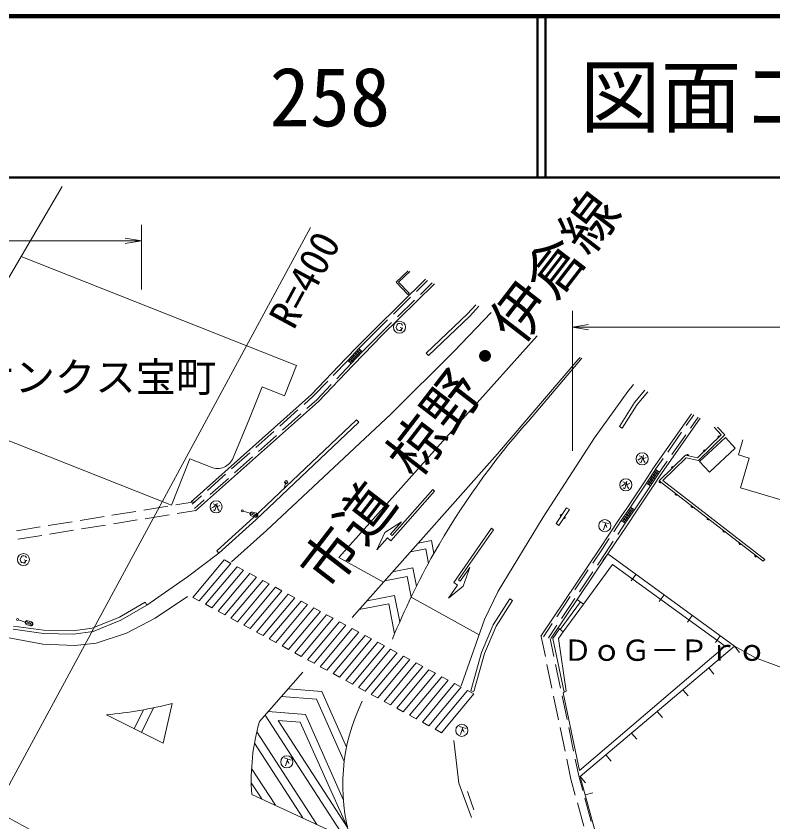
# Model space of a CAD drawing. Units: millimetres at full size, sheet at 1:1000; details may follow other scales. Extents: x 40000 to 680000, y 20000 to 380000.
# Drawn here: x 85440 to 132336, y 330049 to 380000 of the extents above; entities that cross this region are included whole.
import ezdxf
from ezdxf.enums import TextEntityAlignment as Align

# ---------------------------------------------------------------- set-up
doc = ezdxf.new("R2010")
doc.units = ezdxf.units.MM
doc.header["$LTSCALE"] = 1000
doc.linetypes.add('CHAIN', pattern=[18.5, 12, -1.5, 3.5, -1.5])
for name, color, linetype, lineweight in [('M-BGD', 7, 'Continuous', 13), ('M-BGD-EXST', 7, 'Continuous', 13), ('M-BMK', 2, 'CHAIN', 13), ('M-STR-HTXT', 7, 'Continuous', 13), ('M-STR-STRC', 7, 'Continuous', 13), ('M-TTL', 2, 'Continuous', 140), ('M-TTL-LINE', 7, 'Continuous', 50)]:
    doc.layers.add(name, color=color, linetype=linetype, lineweight=lineweight)
doc.layers.add('M-BGD-HTXT', color=7, linetype='Continuous')
doc.layers.add('M-TTL-TXT', color=7, linetype='Continuous')
doc.styles.add('ＭＳ ゴシック', font='')
doc.styles.get('ＭＳ ゴシック').set_extended_font_data('MS Gothic')

# ---------------------------------------------------------------- blocks, each defined once
blk = doc.blocks.new('open_arrow')
at = {"color": 0, "linetype": 'Continuous', "lineweight": -2}
blk.add_lwpolyline([(7.5, 1.25), (0, 0), (7.5, -1.25)], dxfattribs=at)

msp = doc.modelspace()

# ---------------------------------------------------------------- linework, layer by layer
at = {"layer": 'M-BGD'}
for p, q in [((102812, 358335), (85750, 365103)), ((109741, 364219), (108997, 363511)), ((109137, 363506), (109836, 364171)), ((107659, 360597), (110800, 363684)), ((111366, 363398), (108083, 360173)), ((108997, 363511), (109721, 362750)), ((109793, 362819), (109137, 363506)), ((110245, 362928), (110942, 363612)), ((111224, 363469), (110492, 362750)), ((109721, 362750), (109793, 362819)), ((108818, 361526), (109888, 362577)), ((110136, 362400), (109066, 361349)), ((113926, 362104), (113416, 361545)), ((114111, 362010), (113559, 361405)), ((107765, 360491), (108462, 361176)), ((113416, 361545), (110853, 359115)), ((113559, 361405), (110991, 358970)), ((112578, 359223), (114884, 361620)), ((108709, 360998), (107977, 360279)), ((106569, 359491), (107659, 360597)), ((106676, 359387), (107765, 360491)), ((106894, 359180), (107977, 360279)), ((108083, 360173), (107000, 359074)), ((117733, 360180), (113289, 355227)), ((105879, 358765), (106569, 359491)), ((106676, 359387), (105987, 358661)), ((106749, 359318), (106060, 358592)), ((106821, 359249), (106132, 358523)), ((106205, 358455), (106894, 359180)), ((106561, 359266), (106779, 359059)), ((106894, 359180), (106676, 359387)), ((108662, 355330), (112578, 359223)), ((103753, 356538), (105879, 358765)), ((105095, 357726), (105987, 358661)), ((105987, 358661), (106205, 358455)), ((106102, 358782), (106320, 358575)), ((106217, 358903), (106434, 358696)), ((107000, 359074), (106313, 358351)), ((106332, 359024), (106549, 358817)), ((106447, 359145), (106664, 358938)), ((110853, 359115), (110991, 358970)), ((115272, 352860), (120254, 358691)), ((117184, 354898), (120506, 358786)), ((120256, 358692), (120389, 358837)), ((102077, 356469), (102812, 358335)), ((106313, 358351), (104170, 356106)), ((105308, 357515), (106205, 358455)), ((103857, 356430), (104749, 357365)), ((104065, 356214), (104962, 357153)), ((123693, 357167), (123352, 356736)), ((99898, 355049), (100681, 357023)), ((102077, 356469), (100681, 357023)), ((123352, 356736), (121289, 353855)), ((123755, 356050), (124401, 356809)), ((123917, 355932), (124584, 356717)), ((96285, 349893), (103753, 356538)), ((103280, 355916), (103857, 356430)), ((104065, 356214), (103451, 355667)), ((104170, 356106), (96554, 349329)), ((122835, 354568), (123755, 356050)), ((123004, 354462), (123917, 355932)), ((80160, 355586), (95061, 349675)), ((108662, 355330), (100962, 348105)), ((101786, 354587), (102906, 355584)), ((103078, 355335), (101957, 354338)), ((113289, 355227), (105440, 346448)), ((127299, 355345), (124944, 351991)), ((127434, 355276), (126969, 354614)), ((99898, 355049), (98886, 352611)), ((106536, 354983), (100167, 348929)), ((106674, 354838), (100302, 348780)), ((106674, 354838), (106536, 354983)), ((127840, 355071), (125440, 351652)), ((127705, 355139), (127229, 354461)), ((100291, 353257), (101412, 354254)), ((122835, 354568), (123004, 354462)), ((126682, 354205), (125820, 352977)), ((129140, 354050), (128701, 354523)), ((128906, 354523), (129349, 354044)), ((101584, 354005), (100463, 353008)), ((121289, 353855), (118103, 348932)), ((126941, 354052), (126079, 352824)), ((127675, 352615), (129140, 354050)), ((129349, 354044), (127721, 352450)), ((129393, 353869), (127795, 352386)), ((130005, 353210), (129393, 353869)), ((130474, 353740), (130198, 352805)), ((128408, 351726), (130005, 353210)), ((98797, 351928), (99918, 352925)), ((100090, 352676), (98969, 351679)), ((115272, 352860), (110362, 347335)), ((125295, 351196), (126917, 352792)), ((126917, 352792), (127675, 352615)), ((130870, 352606), (130198, 352805)), ((95061, 349675), (96207, 352565)), ((97523, 352043), (96207, 352565)), ((125533, 352568), (125068, 351906)), ((125792, 352415), (125316, 351737)), ((126963, 352627), (125523, 351209)), ((127721, 352450), (126963, 352627)), ((127795, 352386), (128408, 351726)), ((130324, 350761), (130870, 352606)), ((124944, 351991), (124374, 351130)), ((125066, 351903), (124499, 351047)), ((124582, 350992), (125149, 351847)), ((124666, 350937), (125232, 351792)), ((125316, 351737), (124749, 350881)), ((124749, 350881), (125316, 351737)), ((125221, 351594), (124971, 351760)), ((125316, 351737), (125066, 351903)), ((97303, 350598), (98424, 351595)), ((98595, 351346), (97475, 350349)), ((102052, 350733), (102203, 351210)), ((124844, 351024), (124593, 351190)), ((124938, 351167), (124688, 351332)), ((125032, 351309), (124782, 351475)), ((125440, 351652), (124874, 350798)), ((125127, 351452), (124877, 351617)), ((125295, 351196), (131738, 346206)), ((125523, 351209), (131830, 346324)), ((124374, 351130), (123380, 349638)), ((124499, 351047), (123505, 349555)), ((124749, 350881), (123754, 349387)), ((124874, 350798), (123878, 349304)), ((124499, 351047), (124749, 350881)), ((130324, 350761), (134160, 349627)), ((96353, 349752), (96930, 350266)), ((111366, 350546), (108657, 347474)), ((108742, 347798), (111254, 350645)), ((111254, 350645), (111366, 350546)), ((95328, 349697), (96481, 349883)), ((97101, 350017), (96487, 349470)), ((91379, 349058), (92860, 349298)), ((93354, 349377), (94835, 349617)), ((95414, 349164), (96567, 349350)), ((99934, 349178), (99517, 349310)), ((100091, 349259), (100329, 349184)), ((118910, 348542), (119556, 349519)), ((119723, 349408), (119077, 348431)), ((119556, 349519), (119723, 349408)), ((123380, 349638), (122819, 348808)), ((123505, 349555), (122944, 348725)), ((123027, 348669), (123588, 349499)), ((123109, 348613), (123671, 349443)), ((123754, 349387), (123192, 348557)), ((123192, 348557), (123754, 349387)), ((123878, 349304), (123317, 348473)), ((123567, 349111), (123318, 349279)), ((123660, 349249), (123412, 349417)), ((123754, 349387), (123505, 349555)), ((87431, 348420), (88912, 348660)), ((89405, 348739), (90886, 348979)), ((91466, 348525), (92946, 348765)), ((93440, 348844), (94921, 349084)), ((100167, 348929), (97876, 346855)), ((100302, 348780), (98010, 346707)), ((100253, 348945), (100015, 349021)), ((108298, 347989), (109325, 348660)), ((108644, 347885), (109325, 348660)), ((118103, 348932), (115319, 344348)), ((122819, 348808), (121603, 346991)), ((122943, 348725), (122474, 348024)), ((122944, 348725), (123192, 348557)), ((123286, 348695), (123037, 348864)), ((123379, 348834), (123131, 349002)), ((123473, 348972), (123225, 349140)), ((85456, 348101), (86937, 348340)), ((89491, 348206), (90972, 348446)), ((114895, 348250), (112562, 344883)), ((112856, 345044), (115018, 348164)), ((115018, 348164), (114895, 348250)), ((118910, 348542), (119077, 348431)), ((123317, 348473), (122101, 346657)), ((123192, 348557), (122723, 347857)), ((85542, 347568), (87023, 347807)), ((87517, 347887), (88998, 348126)), ((100962, 348105), (98788, 346178)), ((107798, 346922), (108298, 347989)), ((107798, 346922), (108446, 347659)), ((108657, 347474), (108446, 347659)), ((108644, 347885), (108742, 347798)), ((122196, 347608), (121727, 346908)), ((122445, 347441), (121976, 346740)), ((98010, 346707), (96069, 345238)), ((98010, 346707), (97876, 346855)), ((121603, 346991), (117958, 341561)), ((121727, 346908), (121176, 346087)), ((121976, 346740), (121461, 345972)), ((98340, 346295), (96383, 343967)), ((98349, 346290), (98745, 346077)), ((108211, 344914), (105440, 346448)), ((122101, 346657), (118597, 341436)), ((122101, 346657), (121807, 346253)), ((131738, 346206), (131830, 346324)), ((98745, 346077), (96786, 343747)), ((99133, 345869), (97174, 343537)), ((99133, 345869), (99538, 345651)), ((112963, 344969), (113553, 345816)), ((113147, 344658), (113553, 345816)), ((120898, 345672), (120062, 344426)), ((120609, 343545), (122388, 346010)), ((122388, 346010), (129371, 340940)), ((96069, 345238), (93540, 343494)), ((99538, 345651), (97577, 343317)), ((99926, 345443), (97964, 343107)), ((100331, 345225), (98368, 342887)), ((99926, 345443), (100331, 345225)), ((121182, 345557), (120346, 344312)), ((123845, 345386), (123551, 344982)), ((100719, 345016), (98755, 342677)), ((101124, 344799), (99158, 342458)), ((100719, 345016), (101124, 344799)), ((112231, 343918), (112792, 344723)), ((112561, 344884), (112792, 344723)), ((112963, 344969), (112856, 345044)), ((101511, 344590), (99546, 342247)), ((101916, 344373), (99949, 342028)), ((102304, 344164), (100336, 341817)), ((101511, 344590), (101916, 344373)), ((102304, 344164), (102709, 343947)), ((112231, 343918), (113147, 344658)), ((114462, 342599), (115319, 344348)), ((93439, 343667), (91847, 342741)), ((93540, 343494), (93439, 343667)), ((96062, 344021), (94065, 342685)), ((96786, 343747), (96391, 343962)), ((102709, 343947), (100740, 341598)), ((103097, 343738), (101127, 341387)), ((103097, 343738), (103502, 343520)), ((114126, 341639), (109914, 343971)), ((115002, 342266), (116026, 343878)), ((115180, 342173), (116195, 343771)), ((116026, 343878), (116195, 343771)), ((119783, 344011), (118947, 342765)), ((120419, 343683), (119160, 341979)), ((120068, 343896), (119232, 342651)), ((120609, 343545), (120208, 343837)), ((125590, 344115), (125295, 343711)), ((93540, 343494), (91935, 342561)), ((97577, 343317), (97174, 343537)), ((103502, 343520), (101530, 341168)), ((103890, 343312), (101918, 340957)), ((103890, 343312), (104294, 343094)), ((119350, 341841), (120609, 343545)), ((91847, 342741), (90158, 342056)), ((92270, 341757), (94065, 342685)), ((98368, 342887), (97964, 343107)), ((99158, 342458), (98755, 342677)), ((104294, 343094), (102321, 340738)), ((104682, 342886), (102708, 340527)), ((105087, 342668), (103112, 340308)), ((104682, 342886), (105087, 342668)), ((127334, 342844), (127040, 342440)), ((87142, 341930), (85283, 342191)), ((86005, 342438), (85588, 342571)), ((86325, 342206), (86087, 342281)), ((86162, 342520), (86400, 342444)), ((91935, 342561), (90210, 341861)), ((99949, 342028), (99546, 342247)), ((105475, 342460), (103499, 340097)), ((105880, 342242), (103902, 339878)), ((105475, 342460), (105880, 342242)), ((113022, 338480), (114462, 342599)), ((114280, 340554), (115002, 342266)), ((114469, 340488), (115180, 342173)), ((118669, 342350), (118118, 341530)), ((118953, 342236), (118438, 341467)), ((83508, 341727), (87095, 341066)), ((87126, 341730), (85255, 341993)), ((88991, 341694), (87126, 341730)), ((88979, 341894), (87142, 341930)), ((90158, 342056), (88979, 341894)), ((90210, 341861), (88991, 341694)), ((90402, 341120), (92270, 341757)), ((100740, 341598), (100336, 341817)), ((106268, 342034), (104290, 339667)), ((106673, 341816), (104693, 339448)), ((106268, 342034), (106673, 341816)), ((119109, 342020), (118704, 341415)), ((119350, 341841), (119026, 342076)), ((119055, 341419), (119350, 341841)), ((101530, 341168), (101127, 341387)), ((107061, 341607), (105081, 339238)), ((107465, 341390), (105484, 339018)), ((107854, 341181), (105871, 338808)), ((107061, 341607), (107465, 341390)), ((107854, 341181), (108258, 340964)), ((117978, 341538), (118236, 340298)), ((118532, 341427), (118767, 340303)), ((118704, 341415), (119401, 338084)), ((119533, 338159), (119055, 341419)), ((129079, 341573), (128784, 341168)), ((87095, 341066), (89074, 340987)), ((89074, 340987), (90402, 341120)), ((102321, 340738), (101918, 340957)), ((108258, 340964), (106275, 338588)), ((108646, 340755), (106662, 338378)), ((108646, 340755), (109051, 340538)), ((120348, 333226), (129371, 340940)), ((120393, 332854), (129951, 340937)), ((129951, 340937), (130274, 340555)), ((103112, 340308), (102708, 340527)), ((109051, 340538), (107065, 338159)), ((109439, 340329), (107452, 337948)), ((109439, 340329), (109844, 340112)), ((113613, 338176), (114280, 340554)), ((113806, 338122), (114469, 340488)), ((103902, 339878), (103499, 340097)), ((104693, 339448), (104290, 339667)), ((109844, 340112), (107855, 337729)), ((110232, 339903), (108242, 337519)), ((110636, 339685), (108645, 337300)), ((110232, 339903), (110636, 339685)), ((118338, 339808), (118645, 338340)), ((118869, 339813), (119175, 338345)), ((105484, 339018), (105081, 339238)), ((111024, 339477), (109032, 337089)), ((111429, 339259), (109435, 336870)), ((111024, 339477), (111429, 339259)), ((128358, 339590), (128681, 339208)), ((106275, 338588), (105871, 338808)), ((111817, 339051), (109822, 336660)), ((112222, 338833), (110225, 336441)), ((111817, 339051), (112222, 338833)), ((107065, 338159), (106662, 338378)), ((112610, 338624), (110616, 336228)), ((113015, 338407), (111019, 336009)), ((113404, 338198), (111406, 335798)), ((112610, 338624), (113015, 338407)), ((113404, 338198), (113808, 337981)), ((113806, 338122), (113613, 338176)), ((126765, 338243), (127088, 337861)), ((107855, 337729), (107452, 337948)), ((113808, 337981), (111809, 335579)), ((118747, 337850), (119053, 336382)), ((119277, 337856), (119583, 336387)), ((119347, 338054), (119533, 338159)), ((120348, 333226), (119347, 338054)), ((108645, 337300), (108242, 337519)), ((109435, 336870), (109032, 337089)), ((125172, 336896), (125495, 336514)), ((110225, 336441), (109822, 336660)), ((111019, 336009), (110616, 336228)), ((111809, 335579), (111406, 335798)), ((119155, 335892), (119461, 334424)), ((119685, 335898), (119991, 334429)), ((123579, 335549), (123902, 335167)), ((112876, 332457), (112564, 335094)), ((121986, 334201), (122309, 333820)), ((119563, 333934), (119822, 332694)), ((120093, 333940), (120328, 332815)), ((119822, 332694), (120091, 331710)), ((120328, 332815), (120550, 332001)), ((120393, 332854), (120716, 332473)), ((113653, 330331), (112876, 332457)), ((113810, 330798), (113420, 331943)), ((120699, 331723), (121181, 331855)), ((120223, 331228), (120619, 329781)), ((120683, 331519), (121079, 330072))]:
    msp.add_line(p, q, dxfattribs=at)
for points in [[(122101, 346657), (129951, 340937), (131266, 340222), (137661, 337842), (142930, 336796)], [(126249, 325868), (125726, 324854), (122048, 326809), (120409, 332780), (120394, 332854)]]:
    msp.add_lwpolyline(points, dxfattribs=at)
for centre, radius in [((102173, 351114), 100), ((99457, 349329), 62.5), ((100029, 349148), 62.5), ((100172, 349102), 62.5), ((100315, 349057), 62.5), ((85529, 342590), 62.5), ((86101, 342408), 62.5), ((86244, 342363), 62.5), ((86387, 342318), 62.5)]:
    msp.add_circle(centre, radius, dxfattribs=at)
for centre, radius, start, end in [((153138, 323097), 48000, 138.5079, 150.5631), ((129001, 353914), 75, 44.4002, 224.4002), ((129001, 353914), 37.5, 44.4002, 224.4002), ((127048, 352761), 75, 346.8333, 166.8333), ((127048, 352761), 37.5, 346.8333, 166.8333), ((128108, 353039), 75, 44.4002, 224.4002), ((128108, 353039), 37.5, 44.4002, 224.4002), ((97932, 352981), 1023, 246.4338, 338.8062), ((126122, 352010), 75, 44.5548, 224.5548), ((126122, 352010), 37.5, 44.5548, 224.5548), ((125366, 351141), 75, 142.2416, 322.2416), ((125366, 351141), 37.5, 142.2416, 322.2416), ((126354, 350375), 75, 142.2416, 322.2416), ((126354, 350375), 37.5, 142.2416, 322.2416), ((127343, 349610), 75, 142.2416, 322.2416), ((100053, 349140), 125, 72.4047, 252.4047), ((100291, 349064), 125, 252.4047, 72.4047), ((127343, 349610), 37.5, 142.2416, 322.2416), ((119233, 349030), 75, 56.5428, 236.5428), ((119233, 349030), 37.5, 56.5428, 236.5428), ((119400, 348920), 75, 236.5428, 56.5428), ((119400, 348920), 37.5, 236.5428, 56.5428), ((128331, 348845), 75, 142.2416, 322.2416), ((128331, 348845), 37.5, 142.2416, 322.2416), ((129319, 348079), 75, 142.2416, 322.2416), ((129319, 348079), 37.5, 142.2416, 322.2416), ((130307, 347314), 75, 142.2416, 322.2416), ((130307, 347314), 37.5, 142.2416, 322.2416), ((131296, 346548), 75, 142.2416, 322.2416), ((131296, 346548), 37.5, 142.2416, 322.2416), ((86124, 342401), 125, 72.4047, 252.4047), ((86363, 342325), 125, 252.4047, 72.4047)]:
    msp.add_arc(centre, radius, start, end, dxfattribs=at)
at = {"layer": 'M-BGD-EXST'}
for p, q in [((109049, 360869), (108997, 360706)), ((108997, 360706), (109007, 360632)), ((109104, 360921), (109049, 360869)), ((109142, 360942), (109104, 360921)), ((109216, 360953), (109142, 360942)), ((109318, 360921), (109216, 360953)), ((109238, 360699), (109355, 360662)), ((109355, 360662), (109294, 360468)), ((109305, 360570), (109355, 360662)), ((109369, 360869), (109318, 360921)), ((109355, 360662), (109401, 360648)), ((109388, 360826), (109369, 360869)), ((109007, 360632), (109035, 360585)), ((109035, 360585), (109085, 360534)), ((109085, 360534), (109177, 360505)), ((109177, 360505), (109255, 360517)), ((109255, 360517), (109305, 360570)), ((124049, 352746), (124193, 352700)), ((124311, 352785), (124168, 352335)), ((124205, 352677), (124170, 352621)), ((124193, 352700), (124205, 352677)), ((124291, 352715), (124307, 352557)), ((124069, 352528), (123962, 352473)), ((124170, 352621), (124069, 352528)), ((124145, 352325), (124070, 352367)), ((124168, 352335), (124145, 352325)), ((124480, 352646), (124307, 352557)), ((124307, 352557), (124342, 352435)), ((124342, 352435), (124431, 352321)), ((123295, 351176), (123152, 350726)), ((123053, 350919), (122946, 350864)), ((123033, 351137), (123177, 351091)), ((123154, 351012), (123053, 350919)), ((123129, 350716), (123054, 350758)), ((123152, 350726), (123129, 350716)), ((123189, 351068), (123154, 351012)), ((123177, 351091), (123189, 351068)), ((123274, 351106), (123291, 350948)), ((123463, 351037), (123291, 350948)), ((123291, 350948), (123326, 350826)), ((123326, 350826), (123414, 350712)), ((97641, 349767), (97785, 349721)), ((97903, 349807), (97760, 349356)), ((97797, 349698), (97762, 349642)), ((97785, 349721), (97797, 349698)), ((97883, 349736), (97899, 349578)), ((98071, 349667), (97899, 349578)), ((97661, 349549), (97554, 349494)), ((97762, 349642), (97661, 349549)), ((97737, 349346), (97662, 349388)), ((97760, 349356), (97737, 349346)), ((97899, 349578), (97934, 349456)), ((97934, 349456), (98022, 349342)), ((121762, 348657), (122194, 348520)), ((121978, 348588), (121840, 348153)), ((121945, 348483), (122026, 348376)), ((122026, 348376), (122053, 348296)), ((85743, 346468), (85692, 346305)), ((85692, 346305), (85701, 346230)), ((85701, 346230), (85730, 346183)), ((85730, 346183), (85780, 346132)), ((85798, 346520), (85743, 346468)), ((85836, 346541), (85798, 346520)), ((85911, 346552), (85836, 346541)), ((86012, 346520), (85911, 346552)), ((85933, 346298), (86050, 346261)), ((85950, 346115), (86000, 346169)), ((86050, 346261), (85988, 346066)), ((86000, 346169), (86050, 346261)), ((86063, 346467), (86012, 346520)), ((86050, 346261), (86096, 346246)), ((86083, 346424), (86063, 346467)), ((85780, 346132), (85872, 346103)), ((85872, 346103), (85950, 346115)), ((112906, 335970), (113338, 335833)), ((113122, 335902), (112984, 335467)), ((113090, 335797), (113170, 335689)), ((113170, 335689), (113197, 335609)), ((102056, 334020), (102489, 333883)), ((102272, 333952), (102134, 333517)), ((102240, 333847), (102320, 333739)), ((102320, 333739), (102347, 333659))]:
    msp.add_line(p, q, dxfattribs=at)
for centre in [(109195, 360711), (124238, 352556), (123222, 350946), (97830, 349577), (121920, 348411), (85890, 346309), (113065, 335724), (102215, 333774)]:
    msp.add_circle(centre, 375, dxfattribs=at)
at = {"layer": 'M-BMK'}
msp.add_line((88299, 369442), (70195, 338621), dxfattribs=at)
msp.add_arc((274382, 682605), 400000, 241.59971, 243.17997, dxfattribs=at)
at = {"layer": 'M-STR-HTXT'}
for p, q in [((103681, 366905), (84201, 330878)), ((93201, 363044), (93201, 367064)), ((76888, 366064), (93201, 366064)), ((119913, 353041), (119913, 361721)), ((119913, 360721), (220392, 360721))]:
    msp.add_line(p, q, dxfattribs=at)
at = {"layer": 'M-STR-STRC'}
for p, q in [((110362, 347335), (106260, 342718)), ((111177, 347494), (110362, 347335)), ((111177, 347494), (111335, 346687)), ((110822, 346966), (109870, 346780)), ((110822, 346966), (110996, 346076)), ((110032, 345793), (108774, 345547)), ((110032, 345793), (110253, 344659)), ((109677, 345265), (108281, 344992)), ((109677, 345265), (109925, 343993)), ((108887, 344092), (107186, 343760)), ((108887, 344092), (109209, 342442)), ((108531, 343564), (106693, 343205)), ((108531, 343564), (108893, 341709)), ((100516, 336277), (103207, 339330)), ((104387, 338130), (102298, 338299)), ((104051, 337656), (101886, 337831)), ((104387, 338130), (105916, 334687)), ((94542, 334922), (95114, 337390)), ((105769, 333787), (104051, 337656)), ((91046, 336686), (94542, 334922)), ((92756, 335823), (93335, 336997)), ((93203, 335598), (93952, 337118)), ((105771, 329107), (100866, 336674)), ((103378, 336707), (101060, 336895)), ((105714, 331446), (103378, 336707)), ((101676, 336343), (105980, 329705)), ((103041, 336233), (101676, 336343)), ((103041, 336233), (105980, 329705)), ((104068, 329895), (100351, 335630)), ((103217, 330290), (100210, 334929)), ((101514, 331078), (100031, 333365)), ((100663, 331472), (100012, 332476)), ((106191, 328913), (100052, 331755))]:
    msp.add_line(p, q, dxfattribs=at)
for centre, radius, start, end in [((153161, 323153), 48000, 150.6343, 157.6861), ((88807, 361744), 25157, 275.106, 284.5188), ((117450, 332343), 11770, 153.8669, 196.9445), ((113486, 332624), 13475, 164.2697, 183.6984)]:
    msp.add_arc(centre, radius, start, end, dxfattribs=at)
at = {"layer": 'M-TTL'}
msp.add_line((680000, 380000), (40000, 380000), dxfattribs=at)
at = {"layer": 'M-TTL-LINE'}
for p, q in [((117750, 380000), (117750, 370000)), ((118250, 380000), (118250, 370000)), ((40000, 370000), (680000, 370000))]:
    msp.add_line(p, q, dxfattribs=at)

# ---------------------------------------------------------------- block references
at = {"layer": 'M-STR-HTXT', "xscale": 133, "yscale": 133, "rotation": 180}
msp.add_blockref('open_arrow', (93201, 366064), dxfattribs=at)
at = {"layer": 'M-STR-HTXT', "xscale": 133, "yscale": 133}
msp.add_blockref('open_arrow', (119913, 360721), dxfattribs=at)

# ---------------------------------------------------------------- texts
at = {"layer": 'M-BGD', "style": 'ＭＳ ゴシック'}
for s, height, p in [('サンクス宝町', 1833, (90346, 356160)), ('ＤｏＧ－Ｐｒｏ', 1320, (125639, 339637))]:
    msp.add_text(s, height=height, dxfattribs=at).set_placement(p, align=Align.BOTTOM_CENTER)
at = {"layer": 'M-BGD-HTXT', "style": 'ＭＳ ゴシック'}
msp.add_text('市道 椋野・伊倉線', height=2566, rotation=52.342, dxfattribs=at).set_placement((112932, 356831), align=Align.MIDDLE_CENTER)
at = {"layer": 'M-STR-HTXT', "style": 'ＭＳ ゴシック'}
msp.add_text('R=400', height=1833, rotation=61.6, dxfattribs=at).set_placement((103125, 360225), align=Align.BOTTOM_LEFT)
at = {"layer": 'M-TTL-TXT', "style": 'ＭＳ ゴシック'}
for s, p in [('図面コード', (120380, 375000)), ('258', (101142, 375000))]:
    msp.add_text(s, height=3666, dxfattribs=at).set_placement(p, align=Align.MIDDLE_LEFT)

doc.saveas('drawing.dxf')
